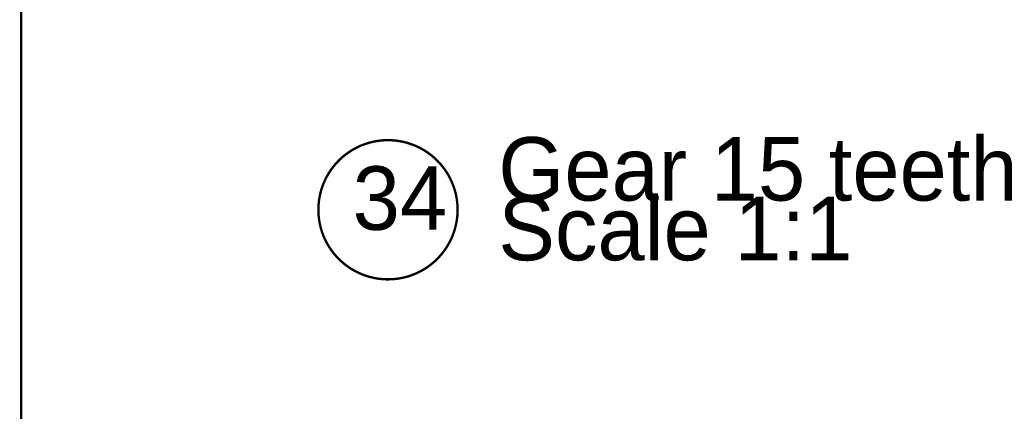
# Model space of a CAD drawing. Extents: x 0.4 to 23.1, y 0.4 to 16.1.
# Drawn here: x 0.4 to 3.358, y 9.164 to 10.33 of the extents above; entities that cross this region are included whole.
import ezdxf

# ---------------------------------------------------------------- set-up
doc = ezdxf.new("R2010")
doc.units = 0
doc.layers.get('0').update_dxf_attribs({"linetype": 'CONTINUOUS'})

msp = doc.modelspace()

# ---------------------------------------------------------------- linework, layer by layer
at = {"color": 254, "const_width": 0.00708}
msp.add_lwpolyline([(0.40386, 16.1028), (0.40386, 0.4088)], dxfattribs=at)
at = {"color": 0, "const_width": 0.00708}
msp.add_lwpolyline([(1.30946, 9.676), (1.31532, 9.6645), (1.32183, 9.65338), (1.32905, 9.64268), (1.33691, 9.63243), (1.34538, 9.62272), (1.35449, 9.61356), (1.36409, 9.60493), (1.37424, 9.59694), (1.38487, 9.58963), (1.39589, 9.58296), (1.40733, 9.57699), (1.41917, 9.57178), (1.43126, 9.56728), (1.44358, 9.56353), (1.45617, 9.56054), (1.46886, 9.55838), (1.48172, 9.55701), (1.49462, 9.55643), (1.50754, 9.55669), (1.5204, 9.55772), (1.53315, 9.55951), (1.54579, 9.56218), (1.55821, 9.56554), (1.57047, 9.56972), (1.58236, 9.5746), (1.59397, 9.58029), (1.60519, 9.58664), (1.61604, 9.59369), (1.62636, 9.6014), (1.63624, 9.60969), (1.64556, 9.61865), (1.65429, 9.62815), (1.66243, 9.63813), (1.66992, 9.64865), (1.67676, 9.65961), (1.68289, 9.67096), (1.68832, 9.68267), (1.69299, 9.69472), (1.69694, 9.70697), (1.70008, 9.71951), (1.70247, 9.73221), (1.70404, 9.74501), (1.70481, 9.75786), (1.70481, 9.77078), (1.70394, 9.78369), (1.70231, 9.7965), (1.69993, 9.80914), (1.69672, 9.82161), (1.69271, 9.83393), (1.68799, 9.84592), (1.68251, 9.85764), (1.67632, 9.86893), (1.66949, 9.87989), (1.66194, 9.89035), (1.65375, 9.90033), (1.64497, 9.90978), (1.63558, 9.91868), (1.62571, 9.92697), (1.61535, 9.93463), (1.60449, 9.94163), (1.59326, 9.94792), (1.5816, 9.95356), (1.56967, 9.95839), (1.55746, 9.96251), (1.54497, 9.96588), (1.53233, 9.96843), (1.51953, 9.97021), (1.50667, 9.97119), (1.49376, 9.97136), (1.4809, 9.97076), (1.46804, 9.96929), (1.45535, 9.96707), (1.44276, 9.96408), (1.43044, 9.96029), (1.41835, 9.95574), (1.40657, 9.95047), (1.39518, 9.94444), (1.38417, 9.93778), (1.37353, 9.93033), (1.36344, 9.92236), (1.35384, 9.91368), (1.34483, 9.90451), (1.33637, 9.89475), (1.32856, 9.8845), (1.3214, 9.87375), (1.31489, 9.86257), (1.30914, 9.85107), (1.30404, 9.83919), (1.29975, 9.82704), (1.29622, 9.81461), (1.29346, 9.80197), (1.2915, 9.78922), (1.29031, 9.77636), (1.28993, 9.76351), (1.29037, 9.7506), (1.29161, 9.73774), (1.29362, 9.72499), (1.29644, 9.7124), (1.30002, 9.70003), (1.30436, 9.68787), (1.30946, 9.676)], close=True, dxfattribs=at)

# ---------------------------------------------------------------- texts
at = {"color": 0}
for s, height, p in [('Gear 15 teeth', 0.189279, (1.82615, 9.79113)), ('34', 0.189294, (1.39215, 9.70406)), ('Scale 1:1', 0.189317, (1.82615, 9.61321))]:
    msp.add_text(s, height=height, dxfattribs=at).set_placement(p)

doc.saveas('drawing.dxf')
